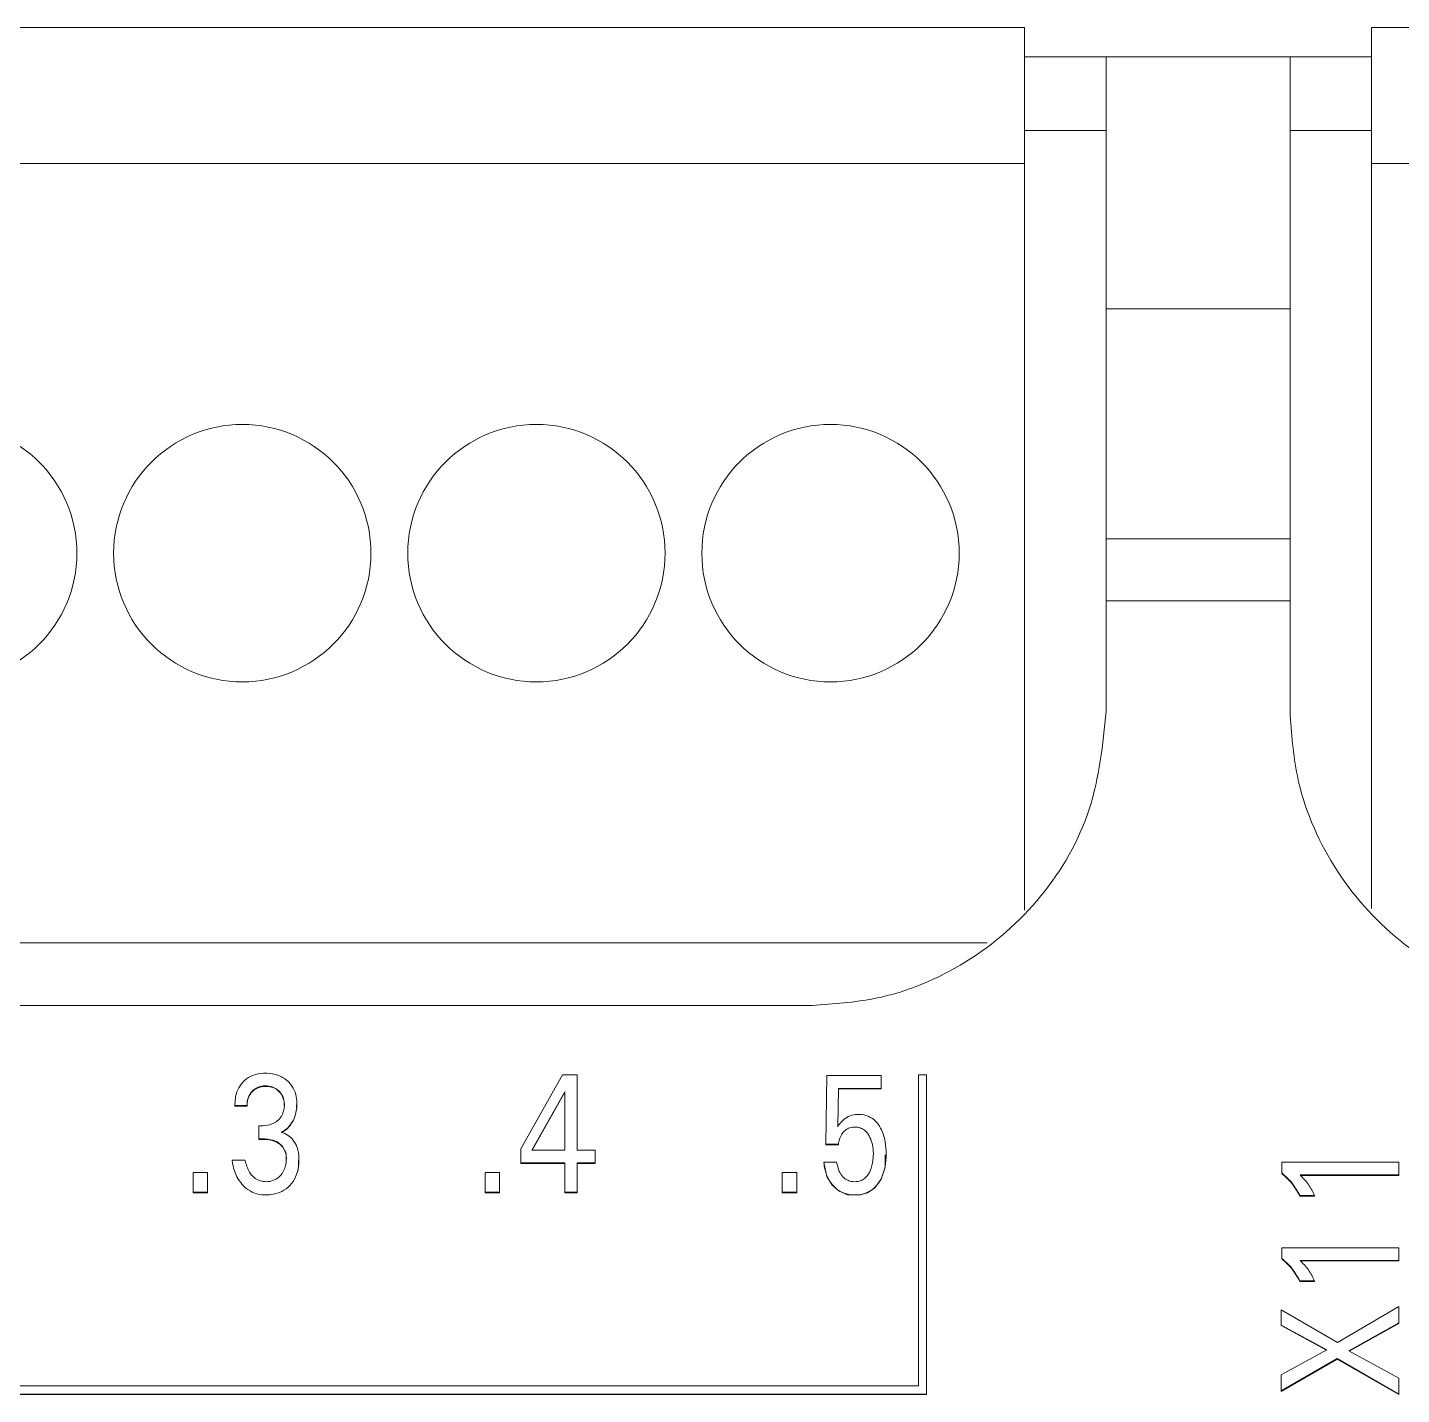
# Model space of a CAD drawing. Header units: millimetres. Extents: x 983 to 2111, y 2638 to 4457.
# Drawn here: x 2029.21 to 2047.9, y 4244.35 to 4262.94 of the extents above; entities that cross this region are included whole.
import ezdxf

# ---------------------------------------------------------------- set-up
doc = ezdxf.new("R2010")
doc.units = ezdxf.units.MM

# ---------------------------------------------------------------- blocks, each defined once
blk = doc.blocks.new('1215DCDCDC')
at = {"color": 7, "linetype": 'Continuous', "lineweight": 15}
for p, q in [((1961.489, 4262.945), (2042.769, 4262.945)), ((2042.769, 4262.945), (2042.769, 4261.095)), ((2047.489, 4262.945), (2072.769, 4262.945)), ((2047.489, 4262.945), (2047.489, 4261.095)), ((2042.769, 4262.545), (2043.879, 4262.545)), ((2043.879, 4262.545), (2046.379, 4262.545)), ((2043.879, 4259.116), (2043.879, 4262.545)), ((2046.379, 4262.545), (2047.489, 4262.545)), ((2046.379, 4259.116), (2046.379, 4262.545)), ((2042.769, 4261.545), (2043.879, 4261.545)), ((2046.379, 4261.545), (2047.489, 4261.545)), ((2042.769, 4261.095), (1961.489, 4261.095)), ((2042.769, 4261.095), (2042.769, 4250.938)), ((2047.489, 4261.095), (2047.489, 4250.964)), ((2047.489, 4261.095), (2072.769, 4261.095)), ((2046.379, 4259.116), (2043.879, 4259.116)), ((2043.879, 4255.99), (2043.879, 4259.116)), ((2046.379, 4255.99), (2046.379, 4259.116)), ((2046.379, 4255.99), (2043.879, 4255.99)), ((2043.879, 4255.99), (2043.879, 4255.145)), ((2046.379, 4255.145), (2046.379, 4255.99)), ((2043.879, 4253.645), (2043.879, 4255.145)), ((2046.379, 4255.145), (2043.879, 4255.145)), ((2046.379, 4253.645), (2046.379, 4255.145)), ((1961.489, 4250.495), (2042.262, 4250.495)), ((2039.879, 4249.645), (1963.129, 4249.645)), ((2036.483, 4248.698), (2035.919, 4247.694)), ((2036.685, 4248.698), (2036.483, 4248.698)), ((2036.685, 4247.676), (2036.685, 4248.698)), ((2040.066, 4247.756), (2040.077, 4248.689)), ((2040.077, 4248.689), (2040.818, 4248.689)), ((2040.818, 4248.689), (2040.818, 4248.515)), ((2041.324, 4248.7), (2041.324, 4244.469)), ((2041.434, 4248.7), (2041.324, 4248.7)), ((2041.434, 4244.359), (2041.434, 4248.7)), ((2036.068, 4247.676), (2036.514, 4248.471)), ((2036.072, 4247.676), (2036.514, 4248.464)), ((2036.514, 4248.471), (2036.514, 4247.676)), ((2040.238, 4248.515), (2040.228, 4248.002)), ((2040.238, 4248.508), (2040.228, 4247.995)), ((2040.818, 4248.515), (2040.238, 4248.515)), ((2040.238, 4248.515), (2040.238, 4248.508)), ((2040.818, 4248.508), (2040.238, 4248.508)), ((2040.818, 4248.515), (2040.818, 4248.508)), ((2032.027, 4248.286), (2032.027, 4248.283)), ((2032.193, 4248.283), (2032.027, 4248.283)), ((2032.027, 4248.276), (2032.027, 4248.283)), ((2032.027, 4248.276), (2032.193, 4248.276)), ((2032.193, 4248.276), (2032.193, 4248.283)), ((2032.698, 4248.318), (2032.698, 4248.285)), ((2032.871, 4248.294), (2032.871, 4248.301)), ((2032.353, 4247.828), (2032.353, 4248.007)), ((2032.353, 4247.821), (2032.353, 4247.828)), ((2040.238, 4247.756), (2040.066, 4247.756)), ((2040.066, 4247.756), (2040.066, 4247.749)), ((2040.238, 4247.749), (2040.066, 4247.749)), ((2040.238, 4247.756), (2040.238, 4247.749)), ((2031.99, 4247.531), (2031.99, 4247.538)), ((2031.99, 4247.538), (2032.165, 4247.538)), ((2032.898, 4247.539), (2032.898, 4247.546)), ((2035.919, 4247.694), (2035.919, 4247.502)), ((2036.514, 4247.676), (2036.068, 4247.676)), ((2036.927, 4247.676), (2036.685, 4247.676)), ((2036.927, 4247.502), (2036.927, 4247.676)), ((2040.885, 4247.614), (2040.885, 4247.621)), ((2031.46, 4247.372), (2031.46, 4247.102)), ((2031.657, 4247.372), (2031.46, 4247.372)), ((2031.657, 4247.102), (2031.657, 4247.372)), ((2035.431, 4247.372), (2035.431, 4247.102)), ((2035.628, 4247.372), (2035.431, 4247.372)), ((2035.628, 4247.102), (2035.628, 4247.372)), ((2035.919, 4247.502), (2036.514, 4247.502)), ((2035.919, 4247.502), (2035.919, 4247.495)), ((2035.919, 4247.495), (2036.514, 4247.495)), ((2036.514, 4247.502), (2036.514, 4247.102)), ((2036.685, 4247.502), (2036.927, 4247.502)), ((2036.685, 4247.102), (2036.685, 4247.502)), ((2036.685, 4247.495), (2036.927, 4247.495)), ((2036.927, 4247.495), (2036.927, 4247.502)), ((2039.671, 4247.372), (2039.473, 4247.372)), ((2039.473, 4247.372), (2039.473, 4247.102)), ((2039.671, 4247.102), (2039.671, 4247.372)), ((2040.037, 4247.513), (2040.037, 4247.506)), ((2040.037, 4247.513), (2040.212, 4247.513)), ((2046.268, 4247.51), (2046.268, 4247.365)), ((2047.859, 4247.51), (2046.268, 4247.51)), ((2046.268, 4247.365), (2046.268, 4247.358)), ((2046.515, 4247.339), (2047.859, 4247.339)), ((2046.515, 4247.332), (2047.859, 4247.332)), ((2047.859, 4247.339), (2047.859, 4247.51)), ((2047.859, 4247.332), (2047.859, 4247.339)), ((2031.46, 4247.102), (2031.657, 4247.102)), ((2031.46, 4247.095), (2031.46, 4247.102)), ((2031.657, 4247.095), (2031.46, 4247.095)), ((2031.657, 4247.095), (2031.657, 4247.102)), ((2035.431, 4247.102), (2035.628, 4247.102)), ((2035.431, 4247.095), (2035.431, 4247.102)), ((2035.628, 4247.095), (2035.431, 4247.095)), ((2035.628, 4247.095), (2035.628, 4247.102)), ((2036.514, 4247.095), (2036.514, 4247.102)), ((2036.514, 4247.102), (2036.685, 4247.102)), ((2036.514, 4247.095), (2036.685, 4247.095)), ((2036.685, 4247.095), (2036.685, 4247.102)), ((2039.473, 4247.102), (2039.671, 4247.102)), ((2039.473, 4247.095), (2039.473, 4247.102)), ((2039.671, 4247.095), (2039.473, 4247.095)), ((2039.671, 4247.095), (2039.671, 4247.102)), ((2046.514, 4247.059), (2046.714, 4247.059)), ((2046.514, 4247.052), (2046.514, 4247.059)), ((2046.514, 4247.052), (2046.714, 4247.052)), ((2046.714, 4247.052), (2046.714, 4247.059)), ((2046.268, 4246.348), (2046.268, 4246.203)), ((2047.859, 4246.348), (2046.268, 4246.348)), ((2047.859, 4246.177), (2047.859, 4246.348)), ((2046.268, 4246.203), (2046.268, 4246.196)), ((2046.515, 4246.177), (2047.859, 4246.177)), ((2046.515, 4246.17), (2047.859, 4246.17)), ((2047.859, 4246.17), (2047.859, 4246.177)), ((2046.514, 4245.897), (2046.714, 4245.897)), ((2046.514, 4245.89), (2046.514, 4245.897)), ((2046.514, 4245.89), (2046.714, 4245.89)), ((2046.714, 4245.89), (2046.714, 4245.897)), ((2046.259, 4245.505), (2046.259, 4245.297)), ((2047.026, 4245.06), (2046.259, 4245.505)), ((2047.859, 4245.549), (2047.026, 4245.06)), ((2047.859, 4245.326), (2047.859, 4245.549)), ((2046.259, 4245.297), (2046.88, 4244.959)), ((2046.259, 4245.29), (2046.259, 4245.297)), ((2046.874, 4244.956), (2046.259, 4245.29)), ((2047.177, 4244.945), (2047.859, 4245.326)), ((2047.859, 4245.319), (2047.184, 4244.941)), ((2047.859, 4245.319), (2047.859, 4245.326)), ((2046.88, 4244.959), (2046.259, 4244.62)), ((2047.859, 4244.573), (2047.177, 4244.945)), ((2046.259, 4244.402), (2047.021, 4244.841)), ((2047.021, 4244.834), (2046.259, 4244.395)), ((2047.021, 4244.834), (2047.021, 4244.841)), ((2047.021, 4244.841), (2047.859, 4244.359)), ((2047.859, 4244.352), (2047.021, 4244.834)), ((2046.259, 4244.62), (2046.259, 4244.402)), ((2047.859, 4244.359), (2047.859, 4244.573)), ((1982.329, 4244.359), (2041.434, 4244.359)), ((1982.329, 4244.352), (2041.434, 4244.352)), ((2041.324, 4244.469), (1982.439, 4244.469)), ((2041.434, 4244.352), (2041.434, 4244.359)), ((2046.259, 4244.395), (2046.259, 4244.402)), ((2047.859, 4244.352), (2047.859, 4244.359))]:
    blk.add_line(p, q, dxfattribs=at)
at = {"color": 7, "linetype": 'Continuous', "lineweight": 15, "flags": 128}
blk.add_lwpolyline([(2040.871, 4247.614), (2040.871, 4247.445), (2040.817, 4247.281), (2040.733, 4247.164), (2040.634, 4247.095), (2040.518, 4247.062), (2040.362, 4247.07), (2040.246, 4247.118), (2040.153, 4247.2), (2040.081, 4247.317), (2040.037, 4247.506), (2040.037, 4247.506)], dxfattribs=at)
at = {"color": 7, "linetype": 'Continuous', "lineweight": 15}
for centre in [(2028.129, 4255.795), (2032.129, 4255.795), (2036.129, 4255.795), (2040.129, 4255.795)]:
    blk.add_circle(centre, 1.75, dxfattribs=at)
for points, knots in [([(2043.879, 4253.645), (2043.833, 4253.192), (2043.74, 4252.289), (2043.045, 4251.079), (2042.019, 4250.182), (2040.898, 4249.713), (2040.168, 4249.664), (2039.879, 4249.645)], [0, 0, 0, 0, 0.216394, 0.432599, 0.650531, 0.861519, 1, 1, 1, 1]), ([(2050.379, 4249.645), (2049.928, 4249.691), (2049.028, 4249.783), (2047.821, 4250.473), (2046.924, 4251.492), (2046.449, 4252.614), (2046.399, 4253.349), (2046.379, 4253.645)], [0, 0, 0, 0, 0.215087, 0.42996, 0.647222, 0.85835, 1, 1, 1, 1]), ([(2032.027, 4248.283), (2032.031, 4248.346), (2032.038, 4248.451), (2032.111, 4248.582), (2032.207, 4248.668), (2032.343, 4248.721), (2032.495, 4248.728), (2032.648, 4248.691), (2032.765, 4248.608), (2032.841, 4248.496), (2032.877, 4248.35), (2032.872, 4248.197), (2032.814, 4248.051), (2032.737, 4247.965), (2032.679, 4247.93), (2032.661, 4247.919)], [0, 0, 0, 0, 0.102608, 0.172439, 0.242301, 0.312113, 0.409292, 0.488689, 0.568505, 0.640622, 0.708353, 0.814476, 0.889145, 0.963971, 1, 1, 1, 1]), ([(2032.353, 4248.007), (2032.393, 4248.007), (2032.475, 4248.005), (2032.58, 4248.049), (2032.653, 4248.117), (2032.694, 4248.201), (2032.707, 4248.302), (2032.686, 4248.405), (2032.631, 4248.486), (2032.554, 4248.536), (2032.464, 4248.554), (2032.375, 4248.547), (2032.296, 4248.511), (2032.239, 4248.454), (2032.202, 4248.38), (2032.192, 4248.321), (2032.193, 4248.287), (2032.193, 4248.283)], [0, 0, 0, 0, 0.088968, 0.184289, 0.247357, 0.310509, 0.391398, 0.472475, 0.543669, 0.606413, 0.675403, 0.746159, 0.806341, 0.866644, 0.923992, 0.990958, 1, 1, 1, 1]), ([(2032.193, 4248.276), (2032.195, 4248.308), (2032.199, 4248.371), (2032.243, 4248.456), (2032.311, 4248.514), (2032.39, 4248.542), (2032.476, 4248.546), (2032.562, 4248.526), (2032.63, 4248.477), (2032.672, 4248.423), (2032.683, 4248.382), (2032.687, 4248.366)], [0, 0, 0, 0, 0.128806, 0.257847, 0.378483, 0.482413, 0.594107, 0.728519, 0.830387, 0.931922, 1, 1, 1, 1]), ([(2032.859, 4248.194), (2032.862, 4248.205), (2032.872, 4248.238), (2032.867, 4248.272), (2032.864, 4248.294)], [0, 0, 0, 0, 0.344373, 1, 1, 1, 1]), ([(2040.228, 4248.002), (2040.258, 4248.04), (2040.31, 4248.106), (2040.419, 4248.155), (2040.528, 4248.166), (2040.641, 4248.146), (2040.744, 4248.078), (2040.829, 4247.957), (2040.892, 4247.744), (2040.893, 4247.504), (2040.829, 4247.293), (2040.744, 4247.171), (2040.637, 4247.096), (2040.507, 4247.061), (2040.37, 4247.066), (2040.242, 4247.118), (2040.145, 4247.206), (2040.064, 4247.338), (2040.047, 4247.448), (2040.037, 4247.513)], [0, 0, 0, 0, 0.057484, 0.09768, 0.137663, 0.185172, 0.229565, 0.280248, 0.356513, 0.489433, 0.557583, 0.614563, 0.66196, 0.709331, 0.771003, 0.820224, 0.869373, 0.923414, 1, 1, 1, 1]), ([(2032.661, 4247.919), (2032.692, 4247.907), (2032.754, 4247.883), (2032.828, 4247.809), (2032.886, 4247.703), (2032.906, 4247.541), (2032.887, 4247.367), (2032.806, 4247.217), (2032.701, 4247.124), (2032.559, 4247.069), (2032.407, 4247.059), (2032.261, 4247.097), (2032.147, 4247.178), (2032.05, 4247.305), (2032.005, 4247.434), (2031.993, 4247.519), (2031.99, 4247.538)], [0, 0, 0, 0, 0.051168, 0.10215, 0.158152, 0.234552, 0.351764, 0.423214, 0.494827, 0.563879, 0.655465, 0.724811, 0.794181, 0.866554, 0.970038, 1, 1, 1, 1]), ([(2032.661, 4247.912), (2032.699, 4247.935), (2032.756, 4247.971), (2032.788, 4248.028), (2032.799, 4248.047)], [0, 0, 0, 0, 0.665594, 1, 1, 1, 1]), ([(2040.212, 4247.513), (2040.221, 4247.469), (2040.236, 4247.397), (2040.289, 4247.315), (2040.347, 4247.269), (2040.419, 4247.246), (2040.495, 4247.245), (2040.566, 4247.269), (2040.626, 4247.318), (2040.681, 4247.409), (2040.718, 4247.569), (2040.712, 4247.736), (2040.658, 4247.873), (2040.603, 4247.944), (2040.533, 4247.982), (2040.464, 4247.992), (2040.392, 4247.984), (2040.327, 4247.948), (2040.277, 4247.892), (2040.247, 4247.826), (2040.24, 4247.778), (2040.238, 4247.756)], [0, 0, 0, 0, 0.076648, 0.125024, 0.163248, 0.201487, 0.251846, 0.289559, 0.327255, 0.38281, 0.468112, 0.605524, 0.661423, 0.717768, 0.755629, 0.793431, 0.835596, 0.878715, 0.916638, 0.962101, 1, 1, 1, 1]), ([(2032.165, 4247.538), (2032.181, 4247.481), (2032.206, 4247.394), (2032.283, 4247.304), (2032.355, 4247.259), (2032.436, 4247.243), (2032.523, 4247.251), (2032.608, 4247.288), (2032.673, 4247.352), (2032.717, 4247.447), (2032.735, 4247.553), (2032.718, 4247.656), (2032.678, 4247.73), (2032.611, 4247.787), (2032.5, 4247.831), (2032.409, 4247.83), (2032.353, 4247.828)], [0, 0, 0, 0, 0.121576, 0.186817, 0.241456, 0.296106, 0.355561, 0.42215, 0.484354, 0.542651, 0.638573, 0.703823, 0.757603, 0.811556, 0.884491, 1, 1, 1, 1]), ([(2032.353, 4247.821), (2032.407, 4247.823), (2032.494, 4247.824), (2032.601, 4247.785), (2032.671, 4247.733), (2032.713, 4247.659), (2032.732, 4247.595), (2032.726, 4247.558), (2032.726, 4247.553)], [0, 0, 0, 0, 0.303419, 0.488382, 0.638619, 0.789614, 0.968454, 1, 1, 1, 1]), ([(2032.867, 4247.346), (2032.87, 4247.354), (2032.898, 4247.413), (2032.896, 4247.481), (2032.894, 4247.54)], [0, 0, 0, 0, 0.125669, 1, 1, 1, 1]), ([(2046.268, 4247.365), (2046.293, 4247.343), (2046.343, 4247.3), (2046.432, 4247.202), (2046.481, 4247.116), (2046.514, 4247.059)], [0, 0, 0, 0, 0.251398, 0.502834, 1, 1, 1, 1]), ([(2046.268, 4247.358), (2046.293, 4247.336), (2046.343, 4247.293), (2046.432, 4247.195), (2046.481, 4247.109), (2046.514, 4247.052)], [0, 0, 0, 0, 0.251399, 0.502834, 1, 1, 1, 1]), ([(2046.714, 4247.059), (2046.701, 4247.085), (2046.675, 4247.136), (2046.615, 4247.235), (2046.555, 4247.297), (2046.515, 4247.339)], [0, 0, 0, 0, 0.250724, 0.501577, 1, 1, 1, 1]), ([(2046.268, 4246.203), (2046.293, 4246.182), (2046.343, 4246.138), (2046.432, 4246.04), (2046.481, 4245.954), (2046.514, 4245.897)], [0, 0, 0, 0, 0.251399, 0.502834, 1, 1, 1, 1]), ([(2046.268, 4246.196), (2046.293, 4246.175), (2046.343, 4246.131), (2046.432, 4246.033), (2046.481, 4245.947), (2046.514, 4245.89)], [0, 0, 0, 0, 0.251398, 0.502834, 1, 1, 1, 1]), ([(2046.714, 4245.897), (2046.701, 4245.923), (2046.675, 4245.974), (2046.615, 4246.073), (2046.555, 4246.135), (2046.515, 4246.177)], [0, 0, 0, 0, 0.250723, 0.501577, 1, 1, 1, 1])]:
    blk.add_open_spline(points, degree=3, knots=knots, dxfattribs=at)

msp = doc.modelspace()

# ---------------------------------------------------------------- block references
at = {"lineweight": -3}
msp.add_blockref('1215DCDCDC', (0, 0), dxfattribs=at)

doc.saveas('drawing.dxf')
